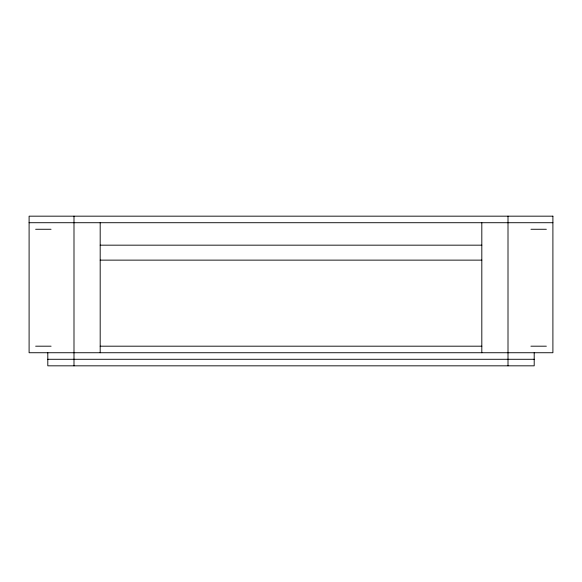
<?xml version="1.0" encoding="UTF-8"?>
<svg xmlns="http://www.w3.org/2000/svg" width="582" height="582" viewBox="0 0 582 582"><rect width="100%" height="100%" fill="white"/><g stroke="black" fill="none" stroke-linecap="round" stroke-linejoin="round"><path stroke-width="0.87" d="M29.1 222.717L552.9 222.717M35.648 229.264L51.049 229.264M530.951 229.264L546.353 229.264M100.184 245.168L481.816 245.168M100.184 260.132L481.816 260.132M35.648 346.188L51.092 346.188M100.169 346.188L481.831 346.188M530.908 346.188L546.353 346.188M47.804 359.283L534.196 359.283M534.196 352.736L534.196 365.831L47.804 365.831L47.804 352.736M508.006 216.169L508.006 365.831M481.816 222.717L481.816 352.736M100.184 222.717L100.184 352.736M73.994 216.169L73.994 365.831M552.9 216.169L29.1 216.169L29.1 352.736L552.9 352.736L552.9 216.169"/></g></svg>
